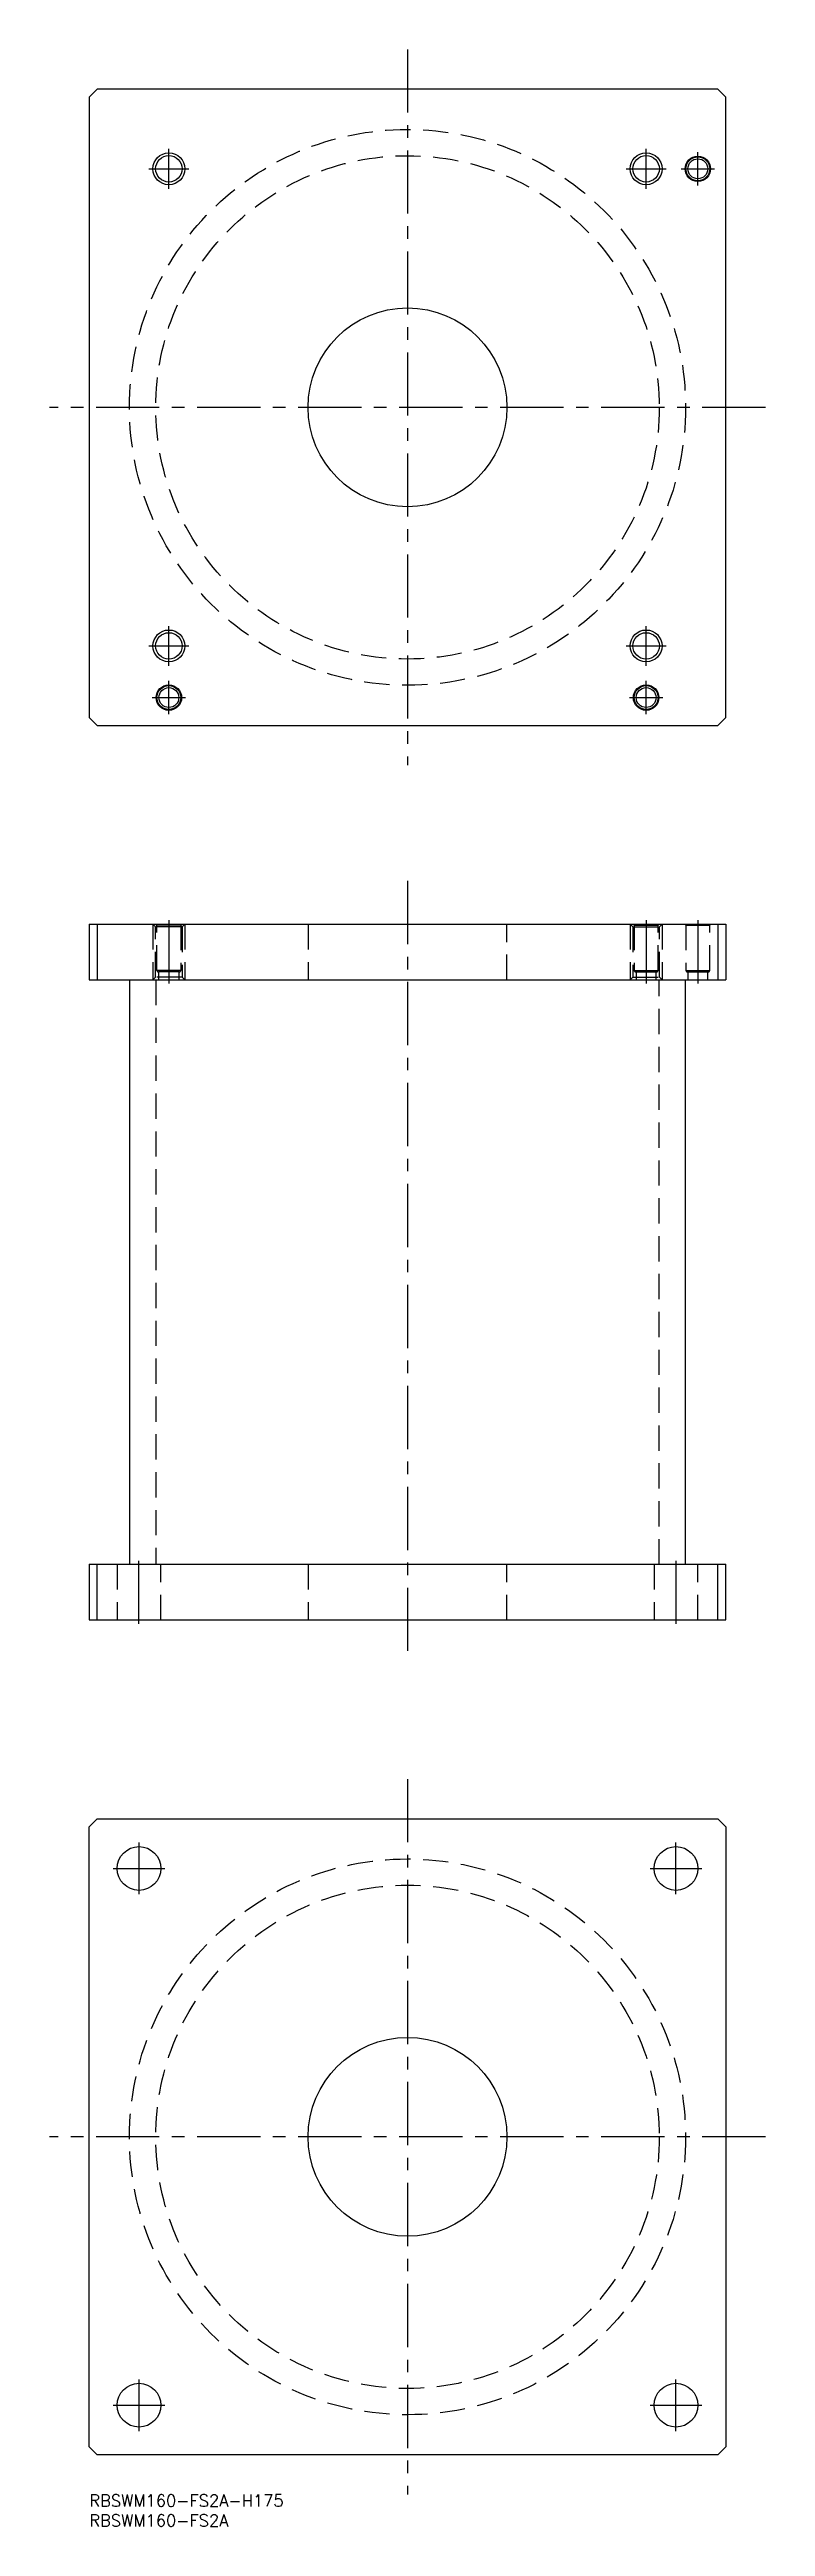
# Model space of a CAD drawing. Extents: x -10 to 170, y -8 to 615.
import ezdxf

# ---------------------------------------------------------------- set-up
doc = ezdxf.new("R2010")
doc.units = 0
doc.header["$LTSCALE"] = 0.5
doc.linetypes.add('CENTER', pattern=[50.8, 31.75, -6.35, 6.35, -6.35])
doc.linetypes.add('DASHED', pattern=[19.05, 12.7, -6.35])
for name, color, linetype in [('MSM_CENTER', 1, 'CENTER'), ('MSM_CONTINUOUS', 7, 'CONTINUOUS'), ('MSM_DASHED', 4, 'DASHED'), ('MSM_NARROW', 5, 'CONTINUOUS'), ('MSM_PART_NUMBER', 7, 'CONTINUOUS')]:
    doc.layers.add(name, color=color, linetype=linetype)
doc.styles.get("Standard").update_dxf_attribs({"font": 'txt.shx', "height": 3, "bigfont": 'bigfont.shx'})

msp = doc.modelspace()

# ---------------------------------------------------------------- linework, layer by layer
at = {"layer": 'MSM_CENTER'}
for p, q in [((80, 615), (80, 435)), ((20, 580), (20, 590)), ((140, 580), (140, 590)), ((153, 580.8), (153, 589.2)), ((15, 585), (25, 585)), ((135, 585), (145, 585)), ((148.8, 585), (157.2, 585)), ((170, 525), (-10, 525)), ((20, 460), (20, 470)), ((140, 460), (140, 470)), ((15, 465), (25, 465)), ((135, 465), (145, 465)), ((20, 447.8), (20, 456.2)), ((140, 447.8), (140, 456.2)), ((15.8, 452), (24.2, 452)), ((135.8, 452), (144.2, 452)), ((80, 405.8738), (80, 210.8738)), ((20, 396), (20, 380)), ((140, 396), (140, 380)), ((153, 396), (153, 380)), ((12.4749, 219), (12.4749, 235)), ((147.5251, 219), (147.5251, 235)), ((80, 180), (80, 0)), ((12.5, 151), (12.5, 164)), ((147.5, 151), (147.5, 164)), ((6, 157.5), (19, 157.5)), ((141, 157.5), (154, 157.5)), ((170, 90), (-10, 90)), ((12.5, 16), (12.5, 29)), ((147.5, 16), (147.5, 29)), ((6, 22.5), (19, 22.5)), ((141, 22.5), (154, 22.5))]:
    msp.add_line(p, q, dxfattribs=at)
at = {"layer": 'MSM_CONTINUOUS'}
for p, q in [((2, 605), (0, 603)), ((158, 605), (2, 605)), ((160, 603), (158, 605)), ((0, 603), (0, 447)), ((160, 447), (160, 603)), ((0, 447), (2, 445)), ((2, 445), (158, 445)), ((158, 445), (160, 447)), ((0, 395), (158, 395)), ((0, 395), (0, 381)), ((2, 395), (2, 381)), ((158, 395), (158, 381)), ((158, 395), (160, 395)), ((160, 395), (160, 381)), ((0, 381), (160, 381)), ((10.1, 381), (10.1, 234)), ((149.9, 234), (149.9, 381)), ((0, 234), (160, 234)), ((0, 234), (0, 220)), ((2, 220), (2, 234)), ((158, 220), (158, 234)), ((160, 220), (160, 234)), ((0, 220), (160, 220)), ((0, 168), (2, 170)), ((2, 170), (158, 170)), ((158, 170), (160, 168)), ((0, 12), (0, 168)), ((160, 168), (160, 12)), ((2, 10), (0, 12)), ((158, 10), (2, 10)), ((160, 12), (158, 10))]:
    msp.add_line(p, q, dxfattribs=at)
for centre, radius in [((20, 585), 3.3235), ((140, 585), 3.3235), ((153, 585), 3.2), ((153, 585), 3), ((153, 585), 2.5), ((80, 525), 25), ((20, 465), 3.3235), ((140, 465), 3.3235), ((20, 452), 3.2), ((20, 452), 3), ((140, 452), 3.2), ((140, 452), 3), ((20, 452), 2.5), ((140, 452), 2.5), ((12.5, 157.5), 5.5), ((147.5, 157.5), 5.5), ((80, 90), 25), ((12.5, 22.5), 5.5), ((147.5, 22.5), 5.5)]:
    msp.add_circle(centre, radius, dxfattribs=at)
at = {"layer": 'MSM_DASHED'}
for p, q in [((16.6765, 394.3235), (16, 395)), ((16, 395), (16, 381)), ((23.3235, 394.3235), (16.6765, 394.3235)), ((16.6765, 381.6765), (16.6765, 394.3235)), ((17, 394.8), (16.8, 395)), ((23, 394.8), (17, 394.8)), ((17, 383.4), (17, 394.8)), ((23.2, 395), (23, 394.8)), ((23, 394.8), (23, 383.4)), ((24, 395), (23.3235, 394.3235)), ((23.3235, 394.3235), (23.3235, 381.6765)), ((24, 395), (24, 381)), ((55, 395), (55, 381)), ((105, 381), (105, 395)), ((136, 395), (136.6765, 394.3235)), ((136, 395), (136, 381)), ((136.6765, 394.3235), (143.3235, 394.3235)), ((136.6765, 394.3235), (136.6765, 381.6765)), ((136.8, 395), (137, 394.8)), ((137, 394.8), (143, 394.8)), ((137, 394.8), (137, 383.4)), ((143, 394.8), (143.2, 395)), ((143, 383.4), (143, 394.8)), ((143.3235, 394.3235), (144, 395)), ((143.3235, 381.6765), (143.3235, 394.3235)), ((144, 395), (144, 381)), ((149.8, 395), (150, 394.8)), ((150, 394.8), (156, 394.8)), ((150, 394.8), (150, 383.4)), ((156, 394.8), (156.2, 395)), ((156, 383.4), (156, 394.8)), ((16, 381), (16.6765, 381.6765)), ((23.3235, 381.6765), (16.6765, 381.6765)), ((16.7, 381), (16.7, 234)), ((23, 383.4), (17, 383.4)), ((22.6, 383), (17.4, 383)), ((17.5, 381), (17.5, 383)), ((22.5, 383), (22.5, 381)), ((23.3235, 381.6765), (24, 381)), ((136.6765, 381.6765), (136, 381)), ((136.6765, 381.6765), (143.3235, 381.6765)), ((137, 383.4), (143, 383.4)), ((137.4, 383), (142.6, 383)), ((137.5, 383), (137.5, 381)), ((142.5, 381), (142.5, 383)), ((143.3, 234), (143.3, 381)), ((144, 381), (143.3235, 381.6765)), ((150, 383.4), (156, 383.4)), ((150.4, 383), (155.6, 383)), ((150.5, 383), (150.5, 381)), ((155.5, 381), (155.5, 383)), ((7, 234), (7, 220)), ((18, 220), (18, 234)), ((55, 234), (55, 220)), ((105, 220), (105, 234)), ((142, 234), (142, 220)), ((153, 220), (153, 234))]:
    msp.add_line(p, q, dxfattribs=at)
for centre, radius in [((80, 525), 69.9), ((80, 525), 63.3), ((80, 90), 69.9), ((80, 90), 63.3)]:
    msp.add_circle(centre, radius, dxfattribs=at)
for centre, start, end in [((17.4, 383.4), 180, 270), ((22.6, 383.4), 270, 0), ((137.4, 383.4), 180, 270), ((142.6, 383.4), 270, 0), ((150.4, 383.4), 180, 270), ((155.6, 383.4), 270, 0)]:
    msp.add_arc(centre, 0.4, start, end, dxfattribs=at)
at = {"layer": 'MSM_NARROW'}
for centre in [(20, 585), (140, 585), (20, 465), (140, 465)]:
    msp.add_circle(centre, 4, dxfattribs=at)

# ---------------------------------------------------------------- texts
at = {"layer": 'MSM_PART_NUMBER'}
for s, p in [('RBSWM160-FS2A-H175', (0, -3)), ('RBSWM160-FS2A', (0, -8))]:
    msp.add_text(s, height=3, dxfattribs=at).set_placement(p)

doc.saveas('drawing.dxf')
